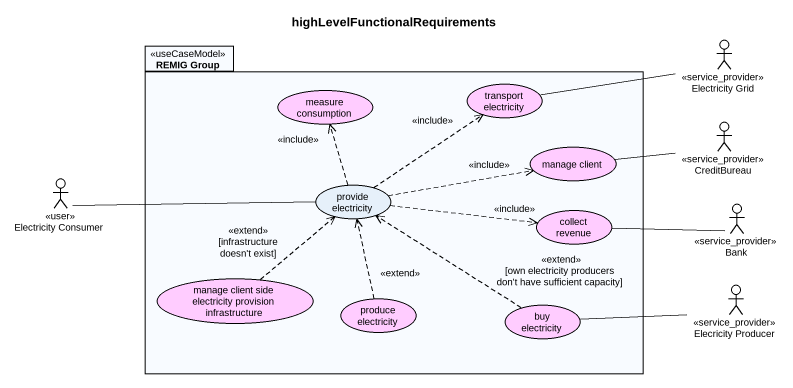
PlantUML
@startuml
title highLevelFunctionalRequirements
package "REMIG Group" as REMIG_Group <<useCaseModel>> {
  usecase "transport electricity" as transport_electricity #FFCCFF
  usecase "measure consumption" as measure_consumption #FFCCFF
  usecase "manage client" as manage_client #FFCCFF
  usecase "provide electricity" as provide_electricity
  usecase "collect revenue" as collect_revenue #FFCCFF
  usecase "manage client side electricity provision infrastructure" as manage_client_side #FFCCFF
  usecase "produce electricity" as produce_electricity #FFCCFF
  usecase "buy electricity" as buy_electricity #FFCCFF
}
actor "Electricity Grid" as Electricity_Grid <<service_provider>>
actor CreditBureau <<service_provider>>
actor "Electricity Consumer" as Electricity_Consumer <<user>>
actor Bank <<service_provider>>
actor "Elecricity Producer" as Elecricity_Producer <<service_provider>>
transport_electricity -right- Electricity_Grid
manage_client -right- CreditBureau
Electricity_Consumer -right- provide_electricity
provide_electricity .up.> transport_electricity : <<include>>
provide_electricity .up.> measure_consumption : <<include>>
provide_electricity .right.> manage_client : <<include>>
provide_electricity .right.> collect_revenue : <<include>>
collect_revenue -right- Bank
manage_client_side .up.> provide_electricity : <<extend>> [infrastructure doesn't exist]
Elecricity_Producer -left- buy_electricity
produce_electricity .up.> provide_electricity : <<extend>>
buy_electricity .up.> provide_electricity : <<extend>> [own electricity producers don't have sufficient capacity]
@enduml
